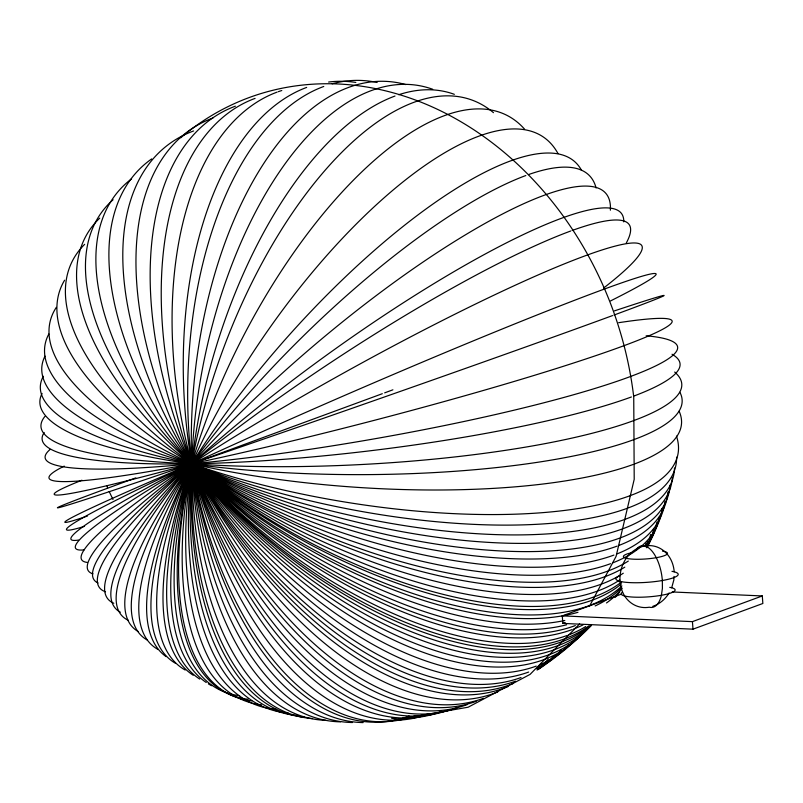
<?xml version="1.0" encoding="UTF-8"?>
<svg xmlns="http://www.w3.org/2000/svg" width="803" height="803" viewBox="0 0 803 803"><rect width="100%" height="100%" fill="white"/><g stroke="black" fill="none" stroke-linecap="round" stroke-linejoin="round"><path stroke-width="1.2" d="M674.008 576.444L673.858 579.907L671.689 587.776M589.352 606.456L616.072 556.409L634.209 479.321L633.738 396.923A323.92 267.931 69.8 0 0 457.881 119.978A323.92 267.931 69.8 0 0 180.735 137.785M579.686 623.831L530.09 674.379L468.109 707.222L398.84 719.237L391.603 718.263M382.308 393.711L191.746 463.783A321.15 7.478 -22.2 0 0 87.497 516.008M384.667 392.848L392.898 389.816M672.191 591.962L762.298 595.946L762.85 603.485L692.989 629.171L562.833 623.409L562.281 615.871L621.663 594.039M562.833 623.409L565.161 622.546M562.281 615.871L692.437 621.632L762.298 595.946M109.198 491.546L112.972 499.456M107.02 485.735L107.582 488.154M692.437 621.632L692.989 629.171M679.9 392.306A321.15 73.143 -0.1 0 1 362.374 474.633A321.15 73.143 -0.1 0 1 42.087 393.43M674.48 467.978A321.15 113.364 13.5 0 1 510.286 534.908A321.15 113.364 13.5 0 1 191.746 463.783A321.15 58.027 -4.5 0 1 44.878 416.476M619.745 579.957A321.15 145.845 28.4 0 1 191.746 463.783A321.15 37.791 -10.1 0 1 50.127 449.439M650.591 534.527A321.15 145.845 28.4 0 1 646.706 547.726M591.54 625.156A321.15 168.389 44.8 0 1 191.746 463.783A321.15 82.047 2.7 0 1 43.332 376.266M325.918 720.321A321.15 164.996 -82 0 1 191.746 463.783A321.15 140.776 25.7 0 1 84.656 244.343M405.736 84.566A321.15 168.108 -84.9 0 0 191.746 463.783A321.15 64.953 -37.9 0 0 113.835 603.254M363.167 722.6A321.15 173.408 89 0 1 188.805 431.151A321.15 173.408 89 0 1 323.76 86.473M332.141 83.793A321.15 173.408 89 0 1 377.169 82.478M415.542 715.603A321.15 176.228 84.8 0 1 191.756 463.843A321.15 176.228 84.8 0 1 306.676 87.417M328.628 82.036A321.15 176.228 84.8 0 1 355.829 82.438M277.115 92.114A321.15 179.481 77.1 0 0 191.746 463.783A321.15 93.841 -46.9 0 0 147.371 640.111M278.27 91.693A321.15 179.481 77.1 0 1 281.783 90.528M467.195 704.612A321.15 180.444 71.1 0 1 191.746 463.783A321.15 104.35 10.2 0 1 48.863 333.988M255.083 98.388A321.15 180.444 71.1 0 0 191.746 463.783A321.15 101.308 -49.5 0 0 158.201 649.547M235.389 106.187A321.15 180.153 65.6 0 0 191.746 463.783A321.15 109.078 -52.3 0 0 166.111 656.613M513.007 683.564A321.15 178.266 59 0 1 510.718 684.467M509.574 684.899A321.15 178.266 59 0 1 191.746 463.783A321.15 93.208 6.3 0 1 45.008 356.151M191.566 463.441A321.15 178.266 59 0 1 212.915 118.031M548.359 659.112A321.15 178.266 59 0 1 537.408 669.24M528.645 672.051A321.15 175.195 53.1 0 1 191.746 463.783A321.15 116.044 14.6 0 1 56.34 307.348M193.623 130.949A321.15 175.195 53.1 0 0 191.746 463.783A321.15 125.168 -58.7 0 0 193.252 675.263M568.363 644.96A321.15 175.195 53.1 0 1 536.785 668.658M432.687 89.263A321.15 162.005 -79.5 0 0 191.746 463.783A321.15 56.31 -35.4 0 0 105.504 591.771M288.066 713.014A321.15 154.557 -74.1 0 1 197.006 426.845A321.15 154.557 -74.1 0 1 394.986 96.039M398.74 94.724A321.15 154.557 -74.1 0 1 454.347 94.332M493.474 112.671A321.15 147.551 -69.8 0 0 323.599 172.013A321.15 147.551 -69.8 0 0 191.746 463.783A321.15 72.21 -40 0 0 120.33 612.187M524.56 129.153A321.15 134.623 -63 0 0 354.806 178.758A321.15 134.623 -63 0 0 191.746 463.783A321.15 77.881 -41.8 0 0 128.36 620.348M558.025 153.624A321.15 117.108 -55.4 0 0 392.366 190.652A321.15 117.108 -55.4 0 0 191.746 463.783A321.15 50.348 -33.7 0 0 98.096 582.988M581.372 170.065A321.15 97.916 -48.3 0 0 416.998 215.646A321.15 97.916 -48.3 0 0 191.746 463.783A321.15 43.382 -31.8 0 0 93.038 573.834M138.257 631.559A321.15 87.246 -44.7 0 1 233.904 410.453A321.15 87.246 -44.7 0 1 525.814 175.536M528.545 174.562A321.15 87.246 -44.7 0 1 596.077 187.962M610.37 210.195A321.15 73.234 -40.4 0 0 463.562 235.972A321.15 73.234 -40.4 0 0 191.746 463.783A321.15 26.459 -27.2 0 0 84.084 549.894M623.75 221.889A321.15 57.806 -35.8 0 0 472.957 260.774A321.15 57.806 -35.8 0 0 191.746 463.783A321.15 19.794 -25.4 0 0 78.594 540.068M572.137 230.491A321.15 49.274 -33.4 0 1 626.33 242.918M570.722 231.003A321.15 49.274 -33.4 0 0 191.746 463.783A321.15 12.637 -23.5 0 0 84.556 526.336M603.545 288.116A321.15 33.415 -29 0 0 548.268 270.551A321.15 33.415 -29 0 0 191.746 463.783A321.15 35.081 -29.5 0 0 87.407 562.431M610.541 300.924A321.15 12.125 -23.4 0 0 564.389 304.227A321.15 12.125 -23.4 0 0 191.746 463.783A321.15 12.778 -16.8 0 1 81.886 480.234M614.436 310.881A321.15 3.443 -19.3 0 1 613.934 315.067M612.528 315.589A321.15 3.443 -19.3 0 1 174.612 469.635A321.15 3.443 -19.3 0 1 135.777 477.905M618.641 322.696A321.15 21.53 -14.5 0 1 583.088 359.895A321.15 21.53 -14.5 0 1 191.746 463.783A321.15 24.331 -13.8 0 1 64.24 466.121M646.164 335.784A321.15 39.066 -9.8 0 1 571.776 395.257A321.15 39.066 -9.8 0 1 191.746 463.783A321.15 113.323 -53.9 0 0 175.345 663.228M672.031 354.253A321.15 50.027 -6.8 0 1 634.209 395.929M631.409 396.963A321.15 50.027 -6.8 0 1 255.846 461.233A321.15 50.027 -6.8 0 1 44.205 432.506M674.691 372.05A321.15 62.955 -3.1 0 1 545.649 443.527A321.15 62.955 -3.1 0 1 191.746 463.783A321.15 151.486 31.7 0 1 99.733 218.125M151.677 158.904A321.15 170.377 46.9 0 0 191.746 463.783A321.15 133.037 -62.2 0 0 206.251 682.5M131.592 178.828A321.15 164.264 41 0 0 191.746 463.783A321.15 136.58 -63.9 0 0 239.605 695.699M619.775 591.871A321.15 157.99 36.1 0 1 615.118 597.452M566.617 624.784A321.15 157.99 36.1 0 1 207.545 479.14A321.15 157.99 36.1 0 1 113.093 199.726M665.025 501.162A321.15 130.026 20.5 0 1 616.523 554.09M613.894 555.084A321.15 130.026 20.5 0 1 240.358 490.593A321.15 130.026 20.5 0 1 64.601 280.207M672.352 477.333A321.15 117.9 15.3 0 1 506.613 543.179A321.15 117.9 15.3 0 1 191.746 463.783A321.15 119.005 -56.1 0 0 185.182 670.023M676.467 436.089A321.15 101.82 9.3 0 1 529.88 513.519A321.15 101.82 9.3 0 1 191.746 463.783A321.15 128.821 -60.3 0 0 199.736 679.077M679.127 411.216A321.15 85.961 3.9 0 1 634.521 463.953M633.155 464.465A321.15 85.961 3.9 0 1 191.746 463.783A321.15 139.903 -65.6 0 0 248.137 699.252M624.804 567.149A321.15 139.702 25.1 0 1 191.746 463.783A321.15 141.519 -66.4 0 0 251.781 700.868M656.834 522.161A321.15 139.702 25.1 0 1 646.626 546.984M621.522 583.781A321.15 149.639 30.6 0 1 191.746 463.783A321.15 145.614 -68.7 0 0 261.387 704.843M645.873 543.641A321.15 149.639 30.6 0 1 645.291 546.09M588.76 625.979A321.15 164.655 41.3 0 1 191.746 463.783A321.15 150.302 -71.4 0 0 276.533 709.43M584.484 631.208A321.15 171.601 48.3 0 1 191.746 463.783A321.15 157.81 -76.3 0 0 297.562 715.523M515.526 681.185A321.15 177.463 57.2 0 1 191.746 463.783A321.15 160.409 -78.2 0 0 304.437 717.24M554.1 655.539A321.15 177.463 57.2 0 1 537.88 669.602M483.456 698.329A321.15 180.284 66.6 0 1 191.746 463.783A321.15 107.933 11.5 0 0 514.131 525.062A321.15 107.933 11.5 0 0 676.578 457.168M449.088 709.952A321.15 179.752 76 0 1 191.746 463.783A321.15 125.92 18.7 0 0 617.075 546.13M352.517 722.529A321.15 171.2 -88.2 0 1 191.746 463.783A321.15 137.293 23.9 0 0 628.327 561.056M428.481 714.048A321.15 177.915 81.5 0 1 191.746 463.783A321.15 133.92 22.3 0 0 610.521 563.696M497.78 691.925A321.15 179.721 63.5 0 1 191.746 463.783A321.15 162.166 -79.6 0 0 312.578 718.555M508.45 686.394A321.15 178.908 60.7 0 1 191.746 463.783A321.15 168.459 -85.3 0 0 340.532 721.847M541.102 664.121A321.15 178.908 60.7 0 1 538.411 666.761M211.601 685.712A321.15 133.037 -62.2 0 1 208.348 683.855M670.103 485.193A321.15 122.176 17.1 0 1 504.174 551.099A321.15 122.176 17.1 0 1 191.746 463.783A321.15 175.245 86.4 0 0 409.159 716.095M667.875 492.179A321.15 125.92 18.7 0 1 618.4 545.628M662.124 508.62A321.15 133.92 22.3 0 1 613.08 562.732M659.002 517.403A321.15 137.293 23.9 0 1 645.321 546.542M621.221 587.926A321.15 153.433 33 0 1 595.164 605.934M577.979 612.298A321.15 153.433 33 0 1 191.746 463.783A321.15 179.109 78.3 0 0 440.456 711.91M623.279 573.222A321.15 142.944 26.8 0 1 191.746 463.783A321.15 180.163 73.9 0 0 456.937 707.845M653.682 528.635A321.15 142.944 26.8 0 1 647.108 547.626M621.632 581.894A321.15 148.204 29.8 0 1 191.746 463.783A321.15 180.454 68.6 0 0 476.269 701.29M647.62 540.66A321.15 148.204 29.8 0 1 646.003 546.853M621.903 585.899A321.15 151.908 32 0 1 590.295 605.231M589.051 605.703A321.15 151.908 32 0 1 191.746 463.783A321.15 176.6 55.5 0 0 521.047 677.511M622.235 588.208A321.15 155.772 34.5 0 1 606.506 602.963M564.79 620.478A321.15 155.772 34.5 0 1 191.746 463.783A321.15 173.528 50.7 0 0 536.233 666.109M583.098 624.854A321.15 161.212 38.5 0 1 573.472 629.07M572.228 629.532A321.15 161.212 38.5 0 1 191.746 463.783A321.15 166.974 43.4 0 0 591.229 625.427M585.708 626.551A321.15 163.36 40.2 0 1 568.665 634.902M567.45 635.364A321.15 163.36 40.2 0 1 191.746 463.783A321.15 165.669 42.2 0 0 590.085 625.798M575.309 625.577A321.15 159.727 37.4 0 1 191.746 463.783A321.15 170.005 46.5 0 0 589.061 627.193M576.494 638.285A321.15 173.528 50.7 0 1 539.767 664.743M561.016 650.259A321.15 176.6 55.5 0 1 536.996 670.013M671.97 571.345A31.247 5.751 -4.2 0 1 668.849 579.144A31.247 5.751 -4.2 0 1 627.816 582.476A31.247 5.751 -4.2 0 1 620.227 575.54M674.199 571.826A31.247 26.961 -75.6 0 0 655.358 546.452A31.247 26.961 -75.6 0 0 626.25 558.276C618.742 569.297 617.597 584.484 624.654 596.007A31.247 26.961 -75.6 0 0 649.296 607.209A31.247 14.705 80.1 0 0 661.421 595.304L662.405 588.308L662.345 580.509A31.247 14.705 80.1 0 0 651.795 550.848A31.247 14.705 80.1 0 0 635.946 549.874M669.09 592.955A31.247 26.961 -75.6 0 1 652.819 606.325M662.485 551.119A22.093 4.065 -4.2 0 1 659.193 557.131A22.093 4.065 -4.2 0 1 628.026 558.647A22.093 4.065 -4.2 0 1 632.222 552.594M669.762 587.364A27.061 4.979 -4.2 0 1 653.15 596.438A27.061 4.979 -4.2 0 1 622.174 592.393"/></g></svg>
